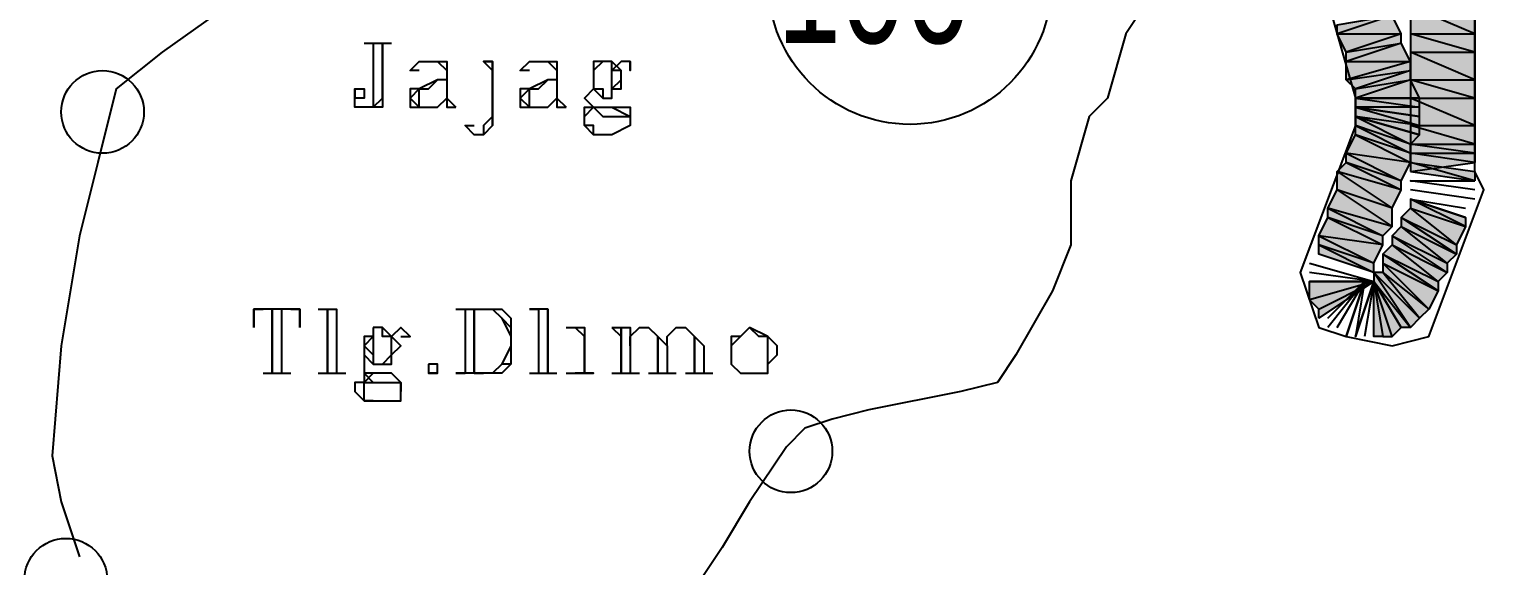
# Model space of a CAD drawing. Header units: millimetres. Extents: x 658 to 813, y 806 to 883.
# Drawn here: x 788.9175 to 789.3993, y 862.3264 to 862.5044 of the extents above; entities that cross this region are included whole.
import ezdxf

# ---------------------------------------------------------------- set-up
doc = ezdxf.new("R2010")
doc.units = ezdxf.units.MM
doc.header["$LTSCALE"] = 0.1
doc.linetypes.add('atContinuous2', pattern=[0])
for name, color, linetype in [('LINK NAS BARU', 7, 'Continuous'), ('PANTAI', 7, 'Continuous'), ('pantai1', 7, 'Continuous'), ('SYMBOL', 7, 'Continuous'), ('TEXT', 8, 'Continuous'), ('zat_Mask_solid', 7, 'Continuous')]:
    doc.layers.add(name, color=color, linetype=linetype)
doc.styles.add('Style2', font='arial.ttf', dxfattribs={"height": 0.2})

msp = doc.modelspace()

# ---------------------------------------------------------------- hatches: boundary and pattern name
at = {"layer": 'pantai1'}
h = msp.add_hatch(color=7, dxfattribs=at)
h.paths.add_polyline_path([(789.35066, 862.50578), (789.3689, 862.50882), (789.35066, 862.50274)], flags=17)
h.paths.add_polyline_path([(789.3689, 862.50882), (789.35066, 862.50274), (789.37194, 862.50274)])
h = msp.add_hatch(color=7, dxfattribs=at)
h.paths.add_polyline_path([(789.37498, 862.50274), (789.39626, 862.50274), (789.37498, 862.51186)], flags=16)
h.paths.add_polyline_path([(789.39626, 862.50274), (789.37498, 862.51186), (789.39626, 862.51186)])
h = msp.add_hatch(color=7, dxfattribs=at)
h.paths.add_polyline_path([(789.35066, 862.50274), (789.37194, 862.50274), (789.3537, 862.49666)])
h.paths.add_polyline_path([(789.37194, 862.50274), (789.3537, 862.49666), (789.37194, 862.4997)], flags=17)
h = msp.add_hatch(color=7, dxfattribs=at)
h.paths.add_polyline_path([(789.3537, 862.49666), (789.37194, 862.4997), (789.3537, 862.49362)], flags=17)
h.paths.add_polyline_path([(789.37194, 862.4997), (789.3537, 862.49362), (789.37498, 862.49362)])
h = msp.add_hatch(color=7, dxfattribs=at)
h.paths.add_polyline_path([(789.37498, 862.49666), (789.39626, 862.49666), (789.37498, 862.50274)], flags=16)
h.paths.add_polyline_path([(789.39626, 862.49666), (789.37498, 862.50274), (789.39626, 862.50274)])
h = msp.add_hatch(color=7, dxfattribs=at)
h.paths.add_polyline_path([(789.37498, 862.48754), (789.39626, 862.48754), (789.37498, 862.49666)], flags=16)
h.paths.add_polyline_path([(789.39626, 862.48754), (789.37498, 862.49666), (789.39626, 862.49666)])
h = msp.add_hatch(color=7, dxfattribs=at)
h.paths.add_polyline_path([(789.3537, 862.49362), (789.37498, 862.49362), (789.3537, 862.48754)], flags=16)
h.paths.add_polyline_path([(789.37498, 862.49362), (789.3537, 862.48754), (789.37498, 862.49058)])
h = msp.add_hatch(color=7, dxfattribs=at)
h.paths.add_polyline_path([(789.3537, 862.48754), (789.37498, 862.49058), (789.35674, 862.4845)])
h.paths.add_polyline_path([(789.37498, 862.49058), (789.35674, 862.4845), (789.37498, 862.48754)], flags=17)
h = msp.add_hatch(color=7, dxfattribs=at)
h.paths.add_polyline_path([(789.35674, 862.4845), (789.37498, 862.48754), (789.35674, 862.48146)], flags=17)
h.paths.add_polyline_path([(789.37498, 862.48754), (789.35674, 862.48146), (789.37802, 862.48146)])
h = msp.add_hatch(color=7, dxfattribs=at)
h.paths.add_polyline_path([(789.37498, 862.48146), (789.39626, 862.48146), (789.37498, 862.48754)], flags=16)
h.paths.add_polyline_path([(789.39626, 862.48146), (789.37498, 862.48754), (789.39626, 862.48754)])
h = msp.add_hatch(color=7, dxfattribs=at)
h.paths.add_polyline_path([(789.37802, 862.48146), (789.35674, 862.48146), (789.37802, 862.47842)], flags=17)
h.paths.add_polyline_path([(789.35674, 862.48146), (789.37802, 862.47842), (789.35674, 862.47842)], flags=17)
h = msp.add_hatch(color=7, dxfattribs=at)
h.paths.add_polyline_path([(789.37498, 862.47234), (789.39626, 862.47234), (789.37498, 862.48146)], flags=16)
h.paths.add_polyline_path([(789.39626, 862.47234), (789.37498, 862.48146), (789.39626, 862.48146)])
h = msp.add_hatch(color=7, dxfattribs=at)
h.paths.add_polyline_path([(789.37802, 862.47538), (789.35674, 862.47842), (789.37802, 862.47234)], flags=17)
h.paths.add_polyline_path([(789.35674, 862.47842), (789.37802, 862.47234), (789.35674, 862.47538)], flags=17)
h = msp.add_hatch(color=7, dxfattribs=at)
h.paths.add_polyline_path([(789.37802, 862.4693), (789.35674, 862.47538), (789.37498, 862.46626)])
h.paths.add_polyline_path([(789.35674, 862.47538), (789.37498, 862.46626), (789.35674, 862.47234)], flags=17)
h = msp.add_hatch(color=7, dxfattribs=at)
h.paths.add_polyline_path([(789.37498, 862.46626), (789.35674, 862.47234), (789.37498, 862.46322)], flags=17)
h.paths.add_polyline_path([(789.35674, 862.47234), (789.37498, 862.46322), (789.35674, 862.4693)], flags=17)
h = msp.add_hatch(color=7, dxfattribs=at)
h.paths.add_polyline_path([(789.37498, 862.46626), (789.39626, 862.46626), (789.37498, 862.47234)], flags=16)
h.paths.add_polyline_path([(789.39626, 862.46626), (789.37498, 862.47234), (789.39626, 862.47234)])
h = msp.add_hatch(color=7, dxfattribs=at)
h.paths.add_polyline_path([(789.37498, 862.46322), (789.35674, 862.4693), (789.37498, 862.46018)], flags=17)
h.paths.add_polyline_path([(789.35674, 862.4693), (789.37498, 862.46018), (789.3537, 862.46322)])
h = msp.add_hatch(color=7, dxfattribs=at)
h.paths.add_polyline_path([(789.37498, 862.46322), (789.39626, 862.46322), (789.37498, 862.46626)], flags=16)
h.paths.add_polyline_path([(789.39626, 862.46322), (789.37498, 862.46626), (789.39626, 862.46626)])
h = msp.add_hatch(color=7, dxfattribs=at)
h.paths.add_polyline_path([(789.37498, 862.46018), (789.3537, 862.46322), (789.37194, 862.4541)])
h.paths.add_polyline_path([(789.3537, 862.46322), (789.37194, 862.4541), (789.3537, 862.46018)], flags=17)
h = msp.add_hatch(color=7, dxfattribs=at)
h.paths.add_polyline_path([(789.37498, 862.45714), (789.39626, 862.46018), (789.37498, 862.46322)])
h.paths.add_polyline_path([(789.39626, 862.46018), (789.37498, 862.46322), (789.39626, 862.46322)], flags=17)
h = msp.add_hatch(color=7, dxfattribs=at)
h.paths.add_polyline_path([(789.37194, 862.4541), (789.3537, 862.46018), (789.37194, 862.45106)], flags=17)
h.paths.add_polyline_path([(789.3537, 862.46018), (789.37194, 862.45106), (789.35066, 862.45714)])
h = msp.add_hatch(color=7, dxfattribs=at)
h.paths.add_polyline_path([(789.37194, 862.45106), (789.35066, 862.45714), (789.3689, 862.44498)])
h.paths.add_polyline_path([(789.35066, 862.45714), (789.3689, 862.44498), (789.35066, 862.45106)], flags=17)
h = msp.add_hatch(color=7, dxfattribs=at)
h.paths.add_polyline_path([(789.37498, 862.45714), (789.39626, 862.4541), (789.37498, 862.46018)], flags=17)
h.paths.add_polyline_path([(789.39626, 862.4541), (789.37498, 862.46018), (789.39626, 862.45714)], flags=17)
h = msp.add_hatch(color=7, dxfattribs=at)
h.paths.add_polyline_path([(789.3689, 862.44498), (789.35066, 862.45106), (789.3689, 862.4389)], flags=17)
h.paths.add_polyline_path([(789.35066, 862.45106), (789.3689, 862.4389), (789.34762, 862.44498)])
h = msp.add_hatch(color=7, dxfattribs=at)
h.paths.add_polyline_path([(789.37498, 862.44498), (789.39322, 862.4389), (789.37498, 862.44802)], flags=17)
h.paths.add_polyline_path([(789.39322, 862.4389), (789.37498, 862.44802), (789.39322, 862.44194)], flags=17)
h = msp.add_hatch(color=7, dxfattribs=at)
h.paths.add_polyline_path([(789.36586, 862.43586), (789.34762, 862.44194), (789.36586, 862.43282)], flags=17)
h.paths.add_polyline_path([(789.34762, 862.44194), (789.36586, 862.43282), (789.34458, 862.43586)])
h = msp.add_hatch(color=7, dxfattribs=at)
h.paths.add_polyline_path([(789.3689, 862.4389), (789.34762, 862.44498), (789.36586, 862.43586)])
h.paths.add_polyline_path([(789.34762, 862.44498), (789.36586, 862.43586), (789.34762, 862.44194)], flags=17)
h = msp.add_hatch(color=7, dxfattribs=at)
h.paths.add_polyline_path([(789.37194, 862.4389), (789.39018, 862.42978), (789.37194, 862.44194)], flags=17)
h.paths.add_polyline_path([(789.39018, 862.42978), (789.37194, 862.44194), (789.39018, 862.43282)], flags=17)
h = msp.add_hatch(color=7, dxfattribs=at)
h.paths.add_polyline_path([(789.36586, 862.43282), (789.34458, 862.43586), (789.36282, 862.42674)])
h.paths.add_polyline_path([(789.34458, 862.43586), (789.36282, 862.42674), (789.34458, 862.43282)], flags=17)
h = msp.add_hatch(color=7, dxfattribs=at)
h.paths.add_polyline_path([(789.36282, 862.42674), (789.34458, 862.43282), (789.36282, 862.4237)], flags=17)
h.paths.add_polyline_path([(789.34458, 862.43282), (789.36282, 862.4237), (789.34458, 862.42978)], flags=17)
h = msp.add_hatch(color=7, dxfattribs=at)
h.paths.add_polyline_path([(789.3689, 862.43282), (789.38714, 862.4237), (789.3689, 862.43586)], flags=17)
h.paths.add_polyline_path([(789.38714, 862.4237), (789.3689, 862.43586), (789.38714, 862.42674)], flags=17)
h = msp.add_hatch(color=7, dxfattribs=at)
h.paths.add_polyline_path([(789.36586, 862.42674), (789.3841, 862.41762), (789.36586, 862.42978)], flags=17)
h.paths.add_polyline_path([(789.3841, 862.41762), (789.36586, 862.42978), (789.3841, 862.42066)], flags=17)
h = msp.add_hatch(color=7, dxfattribs=at)
h.paths.add_polyline_path([(789.36282, 862.42066), (789.37498, 862.40546), (789.36282, 862.4237)], flags=17)
h.paths.add_polyline_path([(789.37498, 862.40546), (789.36282, 862.4237), (789.37802, 862.4085)])
h.paths.add_polyline_path([(789.36282, 862.4237), (789.37802, 862.4085), (789.36586, 862.4237)], flags=17)
h = msp.add_hatch(color=7, dxfattribs=at)
h.paths.add_polyline_path([(789.36586, 862.4237), (789.38106, 862.41154), (789.36586, 862.42674)], flags=17)
h.paths.add_polyline_path([(789.38106, 862.41154), (789.36586, 862.42674), (789.3841, 862.41762)])
h = msp.add_hatch(color=7, dxfattribs=at)
h.paths.add_polyline_path([(789.34458, 862.41154), (789.36282, 862.42066), (789.34154, 862.41458)])
h.paths.add_polyline_path([(789.36282, 862.42066), (789.34154, 862.41458), (789.34154, 862.42066)], flags=17)
for points in [[(789.34458, 862.4085), (789.34458, 862.41154), (789.36282, 862.42066)], [(789.36282, 862.42066), (789.37498, 862.40546), (789.37194, 862.40546)]]:
    msp.add_hatch(color=7, dxfattribs=at).paths.add_polyline_path(points)
h = msp.add_hatch(color=7, dxfattribs=at)
h.paths.add_polyline_path([(789.37194, 862.40546), (789.3689, 862.40242), (789.36282, 862.42066)])
h.paths.add_polyline_path([(789.3689, 862.40242), (789.36282, 862.42066), (789.36586, 862.40242)], flags=17)
h.paths.add_polyline_path([(789.36282, 862.42066), (789.36586, 862.40242), (789.36282, 862.40242)], flags=16)
at = {"layer": 'zat_Mask_solid'}
for points in [[(789.37802, 862.47842), (789.35674, 862.47842), (789.37802, 862.47538)], [(789.37802, 862.47234), (789.35674, 862.47538), (789.37802, 862.4693)], [(789.37194, 862.44194), (789.39018, 862.43282), (789.37498, 862.44498)], [(789.39018, 862.43282), (789.37498, 862.44498), (789.39322, 862.4389)], [(789.3689, 862.43586), (789.38714, 862.42674), (789.37194, 862.4389)], [(789.38714, 862.42674), (789.37194, 862.4389), (789.39018, 862.42978)], [(789.36586, 862.42978), (789.3841, 862.42066), (789.3689, 862.43282)], [(789.3841, 862.42066), (789.3689, 862.43282), (789.38714, 862.4237)], [(789.37802, 862.4085), (789.36586, 862.4237), (789.38106, 862.41154)]]:
    msp.add_hatch(color=7, dxfattribs=at).paths.add_polyline_path(points)

# ---------------------------------------------------------------- linework, layer by layer
at = {"color": 7}
for points in [[(789.30506, 862.53314), (789.29594, 862.52706), (789.28682, 862.51186), (789.28074, 862.50274), (789.27466, 862.48146), (789.26858, 862.47538), (789.2625, 862.4541), (789.2625, 862.45106), (789.2625, 862.43282), (789.25642, 862.41762), (789.24426, 862.39634), (789.23818, 862.38722), (789.22602, 862.38418), (789.19562, 862.3781), (789.18346, 862.37506), (789.17434, 862.37202), (789.16826, 862.36594), (789.1561, 862.3477), (789.14698, 862.3325), (789.13482, 862.31425), (789.1257, 862.30513), (789.1257, 862.29297)], [(789.00409, 862.5149), (788.99801, 862.51186), (788.98281, 862.51186), (788.96153, 862.49666), (788.94633, 862.4845), (788.94025, 862.46018), (788.93417, 862.43586), (788.92809, 862.39938), (788.92505, 862.3629), (788.92809, 862.3477), (788.93417, 862.32945)]]:
    msp.add_lwpolyline(points, dxfattribs=at)
at = {"layer": 'LINK NAS BARU', "color": 7, "linetype": 'atContinuous2'}
msp.add_circle((789.20922, 862.51968), 0.0469, dxfattribs=at)
at = {"layer": 'PANTAI', "color": 7}
msp.add_lwpolyline([(789.34458, 862.52402), (789.35674, 862.48146), (789.35674, 862.47234), (789.3385, 862.4237), (789.34458, 862.40546), (789.3537, 862.40242), (789.3689, 862.39938), (789.38106, 862.40242), (789.3993, 862.45106), (789.39626, 862.45714), (789.39626, 862.53922)], dxfattribs=at)
at = {"layer": 'pantai1', "color": 7, "linetype": 'atContinuous2'}
for p, q in [((789.39626, 862.4541), (789.37498, 862.46018)), ((789.37498, 862.46018), (789.37498, 862.45714)), ((789.39626, 862.4541), (789.37498, 862.46018)), ((789.37498, 862.46018), (789.39626, 862.45714)), ((789.37498, 862.45714), (789.39626, 862.4541)), ((789.39626, 862.45714), (789.39626, 862.4541))]:
    msp.add_line(p, q, dxfattribs=at)
at = {"layer": 'pantai1', "color": 7}
for points in [[(789.35066, 862.50578), (789.3689, 862.50882), (789.35066, 862.50274), (789.35066, 862.50578)], [(789.3689, 862.50882), (789.35066, 862.50274), (789.37194, 862.50274), (789.3689, 862.50882)], [(789.37498, 862.50274), (789.39626, 862.50274), (789.37498, 862.51186), (789.37498, 862.50274)], [(789.39626, 862.50274), (789.37498, 862.51186), (789.39626, 862.51186), (789.39626, 862.50274)], [(789.35066, 862.50274), (789.37194, 862.50274), (789.3537, 862.49666), (789.35066, 862.50274)], [(789.37194, 862.50274), (789.3537, 862.49666), (789.37194, 862.4997), (789.37194, 862.50274)], [(789.3537, 862.49666), (789.37194, 862.4997), (789.3537, 862.49362), (789.3537, 862.49666)], [(789.37194, 862.4997), (789.3537, 862.49362), (789.37498, 862.49362), (789.37194, 862.4997)], [(789.37498, 862.49666), (789.39626, 862.49666), (789.37498, 862.50274), (789.37498, 862.49666)], [(789.39626, 862.49666), (789.37498, 862.50274), (789.39626, 862.50274), (789.39626, 862.49666)], [(789.37498, 862.48754), (789.39626, 862.48754), (789.37498, 862.49666), (789.37498, 862.48754)], [(789.39626, 862.48754), (789.37498, 862.49666), (789.39626, 862.49666), (789.39626, 862.48754)], [(789.3537, 862.49362), (789.37498, 862.49362), (789.3537, 862.48754), (789.3537, 862.49362)], [(789.37498, 862.49362), (789.3537, 862.48754), (789.37498, 862.49058), (789.37498, 862.49362)], [(789.3537, 862.48754), (789.37498, 862.49058), (789.35674, 862.4845), (789.3537, 862.48754)], [(789.37498, 862.49058), (789.35674, 862.4845), (789.37498, 862.48754), (789.37498, 862.49058)], [(789.35674, 862.4845), (789.37498, 862.48754), (789.35674, 862.48146), (789.35674, 862.4845)], [(789.37498, 862.48754), (789.35674, 862.48146), (789.37802, 862.48146), (789.37498, 862.48754)], [(789.37498, 862.48146), (789.39626, 862.48146), (789.37498, 862.48754), (789.37498, 862.48146)], [(789.39626, 862.48146), (789.37498, 862.48754), (789.39626, 862.48754), (789.39626, 862.48146)], [(789.37802, 862.48146), (789.35674, 862.48146), (789.37802, 862.47842), (789.37802, 862.48146)], [(789.35674, 862.48146), (789.37802, 862.47842), (789.35674, 862.47842), (789.35674, 862.48146)], [(789.37498, 862.47234), (789.39626, 862.47234), (789.37498, 862.48146), (789.37498, 862.47234)], [(789.39626, 862.47234), (789.37498, 862.48146), (789.39626, 862.48146), (789.39626, 862.47234)], [(789.37802, 862.47842), (789.35674, 862.47842), (789.37802, 862.47538), (789.37802, 862.47842)], [(789.37802, 862.47538), (789.35674, 862.47842), (789.37802, 862.47234), (789.37802, 862.47538)], [(789.35674, 862.47842), (789.37802, 862.47234), (789.35674, 862.47538), (789.35674, 862.47842)], [(789.37802, 862.47234), (789.35674, 862.47538), (789.37802, 862.4693), (789.37802, 862.47234)], [(789.37802, 862.4693), (789.35674, 862.47538), (789.37498, 862.46626), (789.37802, 862.4693)], [(789.35674, 862.47538), (789.37498, 862.46626), (789.35674, 862.47234), (789.35674, 862.47538)], [(789.37498, 862.46626), (789.35674, 862.47234), (789.37498, 862.46322), (789.37498, 862.46626)], [(789.35674, 862.47234), (789.37498, 862.46322), (789.35674, 862.4693), (789.35674, 862.47234)], [(789.37498, 862.46626), (789.39626, 862.46626), (789.37498, 862.47234), (789.37498, 862.46626)], [(789.39626, 862.46626), (789.37498, 862.47234), (789.39626, 862.47234), (789.39626, 862.46626)], [(789.35674, 862.4693), (789.37498, 862.46018), (789.3537, 862.46322), (789.35674, 862.4693)], [(789.37498, 862.46322), (789.35674, 862.4693), (789.37498, 862.46018), (789.37498, 862.46322)], [(789.37498, 862.46322), (789.39626, 862.46322), (789.37498, 862.46626), (789.37498, 862.46322)], [(789.39626, 862.46322), (789.37498, 862.46626), (789.39626, 862.46626), (789.39626, 862.46322)], [(789.37498, 862.46018), (789.3537, 862.46322), (789.37194, 862.4541), (789.37498, 862.46018)], [(789.3537, 862.46322), (789.37194, 862.4541), (789.3537, 862.46018), (789.3537, 862.46322)], [(789.37498, 862.45714), (789.39626, 862.46018), (789.37498, 862.46322), (789.37498, 862.45714)], [(789.39626, 862.46018), (789.37498, 862.46322), (789.39626, 862.46322), (789.39626, 862.46018)], [(789.3537, 862.46018), (789.37194, 862.45106), (789.35066, 862.45714), (789.3537, 862.46018)], [(789.37194, 862.45106), (789.35066, 862.45714), (789.3689, 862.44498), (789.37194, 862.45106)], [(789.35066, 862.45714), (789.3689, 862.44498), (789.35066, 862.45106), (789.35066, 862.45714)], [(789.37194, 862.4541), (789.3537, 862.46018), (789.37194, 862.45106), (789.37194, 862.4541)], [(789.35066, 862.45106), (789.3689, 862.4389), (789.34762, 862.44498), (789.35066, 862.45106)], [(789.3689, 862.44498), (789.35066, 862.45106), (789.3689, 862.4389), (789.3689, 862.44498)], [(789.39626, 862.45106), (789.37498, 862.4541), (789.39626, 862.4541)], [(789.39626, 862.44802), (789.37498, 862.45106)], [(789.37498, 862.44498), (789.39322, 862.4389), (789.37498, 862.44802), (789.37498, 862.44498)], [(789.39322, 862.4389), (789.37498, 862.44802), (789.39322, 862.44194), (789.39322, 862.4389)], [(789.39322, 862.44194), (789.37498, 862.44802), (789.39322, 862.44498)], [(789.34762, 862.44194), (789.36586, 862.43282), (789.34458, 862.43586), (789.34762, 862.44194)], [(789.3689, 862.4389), (789.34762, 862.44498), (789.36586, 862.43586), (789.3689, 862.4389)], [(789.34762, 862.44498), (789.36586, 862.43586), (789.34762, 862.44194), (789.34762, 862.44498)], [(789.36586, 862.43586), (789.34762, 862.44194), (789.36586, 862.43282), (789.36586, 862.43586)], [(789.37194, 862.44194), (789.39018, 862.43282), (789.37498, 862.44498), (789.37194, 862.44194)], [(789.37194, 862.4389), (789.39018, 862.42978), (789.37194, 862.44194), (789.37194, 862.4389)], [(789.39018, 862.42978), (789.37194, 862.44194), (789.39018, 862.43282), (789.39018, 862.42978)], [(789.39018, 862.43282), (789.37498, 862.44498), (789.39322, 862.4389), (789.39018, 862.43282)], [(789.3689, 862.43586), (789.38714, 862.42674), (789.37194, 862.4389), (789.3689, 862.43586)], [(789.38714, 862.42674), (789.37194, 862.4389), (789.39018, 862.42978), (789.38714, 862.42674)], [(789.36586, 862.43282), (789.34458, 862.43586), (789.36282, 862.42674), (789.36586, 862.43282)], [(789.34458, 862.43586), (789.36282, 862.42674), (789.34458, 862.43282), (789.34458, 862.43586)], [(789.36282, 862.42674), (789.34458, 862.43282), (789.36282, 862.4237), (789.36282, 862.42674)], [(789.34458, 862.43282), (789.36282, 862.4237), (789.34458, 862.42978), (789.34458, 862.43282)], [(789.36586, 862.42978), (789.3841, 862.42066), (789.3689, 862.43282), (789.36586, 862.42978)], [(789.3689, 862.43282), (789.38714, 862.4237), (789.3689, 862.43586), (789.3689, 862.43282)], [(789.38714, 862.4237), (789.3689, 862.43586), (789.38714, 862.42674), (789.38714, 862.4237)], [(789.3841, 862.42066), (789.3689, 862.43282), (789.38714, 862.4237), (789.3841, 862.42066)], [(789.36282, 862.4237), (789.34458, 862.42978)], [(789.36586, 862.42674), (789.3841, 862.41762), (789.36586, 862.42978), (789.36586, 862.42674)], [(789.3841, 862.41762), (789.36586, 862.42978), (789.3841, 862.42066), (789.3841, 862.41762)], [(789.34154, 862.42674), (789.36282, 862.42066), (789.34154, 862.4237)], [(789.36282, 862.42066), (789.37498, 862.40546), (789.36282, 862.4237), (789.36282, 862.42066)], [(789.37498, 862.40546), (789.36282, 862.4237), (789.37802, 862.4085), (789.37498, 862.40546)], [(789.36282, 862.4237), (789.37802, 862.4085), (789.36586, 862.4237), (789.36282, 862.4237)], [(789.36586, 862.4237), (789.38106, 862.41154), (789.36586, 862.42674), (789.36586, 862.4237)], [(789.38106, 862.41154), (789.36586, 862.42674), (789.3841, 862.41762), (789.38106, 862.41154)], [(789.37802, 862.4085), (789.36586, 862.4237), (789.38106, 862.41154), (789.37802, 862.4085)], [(789.36282, 862.42066), (789.34154, 862.42066)], [(789.34458, 862.41154), (789.36282, 862.42066), (789.34154, 862.41458), (789.34458, 862.41154)], [(789.36282, 862.42066), (789.34154, 862.41458), (789.34154, 862.42066), (789.36282, 862.42066)], [(789.34458, 862.4085), (789.34458, 862.41154), (789.36282, 862.42066), (789.34458, 862.4085)], [(789.34458, 862.4085), (789.36282, 862.42066)], [(789.34762, 862.4085), (789.35978, 862.42066), (789.34762, 862.40546)], [(789.35066, 862.40546), (789.35978, 862.42066), (789.3537, 862.40242), (789.35978, 862.42066), (789.35674, 862.40242), (789.36282, 862.42066), (789.35674, 862.40242)], [(789.36282, 862.42066), (789.35978, 862.40242)], [(789.37194, 862.40546), (789.3689, 862.40242), (789.36282, 862.42066), (789.37194, 862.40546)], [(789.3689, 862.40242), (789.36282, 862.42066), (789.36586, 862.40242), (789.3689, 862.40242)], [(789.36282, 862.42066), (789.36586, 862.40242), (789.36282, 862.40242), (789.36282, 862.42066)], [(789.36282, 862.42066), (789.37498, 862.40546), (789.37194, 862.40546), (789.36282, 862.42066)]]:
    msp.add_lwpolyline(points, dxfattribs=at)
at = {"layer": 'SYMBOL', "color": 7, "linetype": 'atContinuous2'}
for centre in [(788.94178, 862.47688), (789.16978, 862.3644), (788.92962, 862.32184)]:
    msp.add_circle(centre, 0.0137, dxfattribs=at)
at = {"layer": 'TEXT', "color": 7}
for points in [[(789.03146, 862.4997), (789.03146, 862.48146), (789.03146, 862.47842), (789.0345, 862.48146), (789.0345, 862.4997), (789.0345, 862.48146), (789.0345, 862.47842), (789.03146, 862.47842), (789.02842, 862.47842), (789.02538, 862.47842), (789.02538, 862.48146), (789.02538, 862.4845), (789.02842, 862.4845), (789.02842, 862.48146), (789.02538, 862.48146), (789.02538, 862.4845), (789.02538, 862.48146)], [(789.02842, 862.4997), (789.03754, 862.4997)], [(789.0345, 862.4997), (789.03754, 862.4997)], [(789.04666, 862.49058), (789.04362, 862.49058), (789.04666, 862.49362), (789.05274, 862.49362), (789.05578, 862.49362), (789.05578, 862.49058), (789.05578, 862.48146), (789.05882, 862.47842)], [(789.05274, 862.49362), (789.05578, 862.49058), (789.05578, 862.48146), (789.05578, 862.47842), (789.05882, 862.47842)], [(789.05578, 862.49058), (789.05578, 862.48146), (789.05578, 862.47842)], [(789.06794, 862.49362), (789.07098, 862.49362), (789.07098, 862.47538), (789.07098, 862.47234), (789.06794, 862.4693), (789.0649, 862.4693), (789.06186, 862.47234), (789.0649, 862.47234)], [(789.07098, 862.47234), (789.07098, 862.47538), (789.07098, 862.49362), (789.07098, 862.47538), (789.06794, 862.47234), (789.06794, 862.4693)], [(789.07098, 862.49362), (789.06794, 862.49362), (789.07098, 862.49058)], [(789.08314, 862.49058), (789.0801, 862.49058), (789.08314, 862.49362), (789.08922, 862.49362), (789.09226, 862.49362), (789.09226, 862.49058), (789.09226, 862.48146), (789.0953, 862.47842)], [(789.08922, 862.49362), (789.09226, 862.49058), (789.09226, 862.48146), (789.09226, 862.47842), (789.0953, 862.47842)], [(789.09226, 862.49058), (789.09226, 862.48146), (789.09226, 862.47842)], [(789.10746, 862.49362), (789.10442, 862.49362), (789.10442, 862.49058), (789.10442, 862.48754), (789.10442, 862.4845), (789.10746, 862.48146), (789.1105, 862.48146), (789.1105, 862.4845), (789.11354, 862.4845), (789.11354, 862.48754), (789.11354, 862.49058), (789.1105, 862.49362), (789.10746, 862.49362)], [(789.10746, 862.49362), (789.10442, 862.49058), (789.10442, 862.4845), (789.10746, 862.4845), (789.10746, 862.48146)], [(789.10442, 862.49058), (789.10442, 862.48754), (789.10442, 862.4845)], [(789.11658, 862.49362), (789.11658, 862.49058), (789.11658, 862.49362), (789.11354, 862.49362), (789.1105, 862.49058)], [(789.1105, 862.48146), (789.1105, 862.4845), (789.1105, 862.49058), (789.1105, 862.49362)], [(789.1105, 862.4845), (789.11354, 862.48754), (789.11354, 862.49058), (789.1105, 862.49058)], [(789.05578, 862.48754), (789.05274, 862.48754), (789.04666, 862.4845), (789.04362, 862.4845), (789.04362, 862.48146), (789.04362, 862.47842), (789.04666, 862.47842), (789.0497, 862.47842), (789.05274, 862.47842), (789.05578, 862.48146)], [(789.04666, 862.4845), (789.04362, 862.48146), (789.04666, 862.47842), (789.04666, 862.48146), (789.04666, 862.4845), (789.0497, 862.4845), (789.05274, 862.48754)], [(789.09226, 862.48754), (789.08922, 862.48754), (789.08314, 862.4845), (789.0801, 862.4845), (789.0801, 862.48146), (789.0801, 862.47842), (789.08314, 862.47842), (789.08618, 862.47842), (789.08922, 862.47842), (789.09226, 862.48146)], [(789.08314, 862.4845), (789.0801, 862.48146), (789.08314, 862.47842), (789.08314, 862.48146), (789.08314, 862.4845), (789.08618, 862.4845), (789.08922, 862.48754)], [(789.10442, 862.4845), (789.10138, 862.48146), (789.10442, 862.47842), (789.10746, 862.47538), (789.1105, 862.47538), (789.11658, 862.47538), (789.11658, 862.47234)], [(789.10138, 862.48146), (789.10442, 862.47842), (789.10746, 862.47842), (789.1105, 862.47842), (789.11658, 862.47842), (789.11658, 862.47538), (789.11658, 862.47234), (789.1105, 862.4693), (789.10442, 862.4693), (789.10138, 862.47234), (789.10138, 862.47538), (789.10138, 862.47842), (789.10442, 862.47842), (789.10746, 862.47842), (789.1105, 862.47842), (789.11658, 862.47538)], [(789.10442, 862.4693), (789.10442, 862.47234), (789.10138, 862.47234), (789.10138, 862.47538), (789.10442, 862.47842)], [(788.99193, 862.41154), (788.99193, 862.40546)], [(789.00713, 862.40546), (789.00713, 862.41154), (788.99193, 862.41154)], [(788.99193, 862.40546), (788.99193, 862.41154), (788.99193, 862.4085)], [(788.99497, 862.41154), (788.99193, 862.41154), (788.99497, 862.41154)], [(788.99801, 862.41154), (788.99801, 862.39026), (788.99801, 862.41154)], [(789.00105, 862.41154), (789.00105, 862.39026)], [(789.00409, 862.41154), (789.00713, 862.41154), (789.00409, 862.41154)], [(789.00713, 862.4085), (789.00713, 862.41154), (789.00713, 862.40546)], [(789.01321, 862.41154), (789.0193, 862.41154), (789.0193, 862.39026)], [(789.01321, 862.41154), (789.01626, 862.41154)], [(789.01626, 862.41154), (789.01626, 862.39026), (789.01626, 862.41154)], [(789.05882, 862.41154), (789.07098, 862.41154), (789.07402, 862.41154), (789.07706, 862.4085), (789.07706, 862.40546), (789.07706, 862.40242), (789.07706, 862.39938), (789.07706, 862.3933), (789.07402, 862.39026), (789.07098, 862.39026), (789.05882, 862.39026)], [(789.05882, 862.41154), (789.06186, 862.41154)], [(789.06186, 862.41154), (789.06186, 862.39026)], [(789.0649, 862.41154), (789.0649, 862.39026), (789.0649, 862.41154)], [(789.0649, 862.41154), (789.06794, 862.41154)], [(789.07098, 862.41154), (789.07402, 862.4085), (789.07706, 862.40242), (789.07706, 862.39938), (789.07402, 862.3933), (789.07098, 862.39026)], [(789.07402, 862.4085), (789.07706, 862.40546), (789.07706, 862.40242), (789.07706, 862.39938), (789.07706, 862.3933), (789.07402, 862.3933)], [(789.08922, 862.41154), (789.08922, 862.39026), (789.08922, 862.41154), (789.08314, 862.41154)], [(789.08314, 862.41154), (789.08618, 862.41154)], [(789.08618, 862.41154), (789.08618, 862.39026)], [(789.03146, 862.40546), (789.03146, 862.40242), (789.02842, 862.40242), (789.02842, 862.39938), (789.02842, 862.39634), (789.03146, 862.3933), (789.0345, 862.3933), (789.03754, 862.3933), (789.03754, 862.39634), (789.04058, 862.39938), (789.03754, 862.40242), (789.0345, 862.40546), (789.03146, 862.40546)], [(789.03146, 862.40546), (789.03146, 862.40242), (789.03146, 862.39634), (789.03146, 862.3933)], [(789.0345, 862.3933), (789.03754, 862.39634), (789.03754, 862.40242), (789.0345, 862.40242), (789.0345, 862.40546)], [(789.04058, 862.40242), (789.04362, 862.40242), (789.04058, 862.40546), (789.03754, 862.40242)], [(789.0953, 862.40546), (789.10138, 862.40546), (789.10138, 862.39026)], [(789.09834, 862.40546), (789.10138, 862.40242), (789.09834, 862.40546)], [(789.10138, 862.40546), (789.10138, 862.39026), (789.10138, 862.40242)], [(789.1105, 862.40546), (789.11658, 862.40546), (789.11658, 862.39026)], [(789.1105, 862.40546), (789.11354, 862.40242), (789.11354, 862.40546)], [(789.11354, 862.40546), (789.11354, 862.39026), (789.11354, 862.40242)], [(789.11658, 862.39938), (789.11658, 862.40242), (789.11962, 862.40546), (789.12266, 862.40546), (789.1257, 862.40242), (789.12874, 862.39938), (789.12874, 862.39026)], [(789.1257, 862.40242), (789.1257, 862.39938), (789.1257, 862.39026), (789.1257, 862.39938), (789.1257, 862.40242), (789.12266, 862.40546)], [(789.12874, 862.39938), (789.12874, 862.40242), (789.13178, 862.40546), (789.13482, 862.40546), (789.13786, 862.40242), (789.1409, 862.39938), (789.1409, 862.39026)], [(789.13786, 862.40242), (789.13786, 862.39938), (789.13786, 862.39026), (789.13786, 862.39938), (789.13786, 862.40242), (789.13482, 862.40546)], [(789.1561, 862.40546), (789.15306, 862.40242), (789.15002, 862.40242), (789.15002, 862.39938), (789.15002, 862.39634), (789.15002, 862.3933), (789.15306, 862.39026), (789.1561, 862.39026), (789.16218, 862.39026), (789.16218, 862.3933), (789.16522, 862.39634), (789.16522, 862.39938), (789.16218, 862.40242), (789.1561, 862.40546)], [(789.1561, 862.40546), (789.15306, 862.40242), (789.15002, 862.39938), (789.15002, 862.3933), (789.15306, 862.39026), (789.1561, 862.39026), (789.15914, 862.39026), (789.16218, 862.39026), (789.16218, 862.3933), (789.16218, 862.39938), (789.16218, 862.40242), (789.15914, 862.40242), (789.1561, 862.40546)], [(789.03146, 862.40242), (789.02842, 862.39938), (789.03146, 862.39634)], [(789.03754, 862.39634), (789.03754, 862.39938), (789.03754, 862.40242)], [(789.15002, 862.40242), (789.15002, 862.39938), (789.15002, 862.3933)], [(789.16218, 862.3933), (789.16218, 862.39938), (789.16218, 862.40242)], [(789.02842, 862.39634), (789.02842, 862.3933), (789.02842, 862.39026), (789.02842, 862.38722), (789.03146, 862.38722), (789.03754, 862.38722), (789.04058, 862.38722), (789.04058, 862.38418)], [(789.0497, 862.3933), (789.0497, 862.39026), (789.05274, 862.39026), (789.05274, 862.3933), (789.0497, 862.3933)], [(788.99497, 862.39026), (789.00409, 862.39026)], [(788.99497, 862.39026), (788.99801, 862.39026)], [(789.00105, 862.39026), (789.00409, 862.39026)], [(789.01321, 862.39026), (789.02234, 862.39026)], [(789.01321, 862.39026), (789.01626, 862.39026)], [(789.03146, 862.38114), (789.02842, 862.38114), (789.02842, 862.38418), (789.02842, 862.38722), (789.03146, 862.39026), (789.02842, 862.38722), (789.02538, 862.38722), (789.02538, 862.38418), (789.02842, 862.38114), (789.03146, 862.38114), (789.03754, 862.38114), (789.04058, 862.38114), (789.04058, 862.38418), (789.04058, 862.38722), (789.03754, 862.39026), (789.03146, 862.39026), (789.02842, 862.39026), (789.03146, 862.38722), (789.03754, 862.38722), (789.04058, 862.38722)], [(789.0497, 862.39026), (789.05274, 862.39026), (789.0497, 862.39026)], [(789.05882, 862.39026), (789.06186, 862.39026)], [(789.0649, 862.39026), (789.06794, 862.39026)], [(789.08314, 862.39026), (789.09226, 862.39026)], [(789.08314, 862.39026), (789.08618, 862.39026)], [(789.08922, 862.39026), (789.09226, 862.39026)], [(789.0953, 862.39026), (789.10442, 862.39026)], [(789.10138, 862.39026), (789.09834, 862.39026), (789.10138, 862.39026), (789.10442, 862.39026), (789.10138, 862.39026)], [(789.1105, 862.39026), (789.11962, 862.39026)], [(789.1105, 862.39026), (789.11354, 862.39026)], [(789.12266, 862.39026), (789.13178, 862.39026)], [(789.12266, 862.39026), (789.1257, 862.39026)], [(789.13482, 862.39026), (789.14394, 862.39026)], [(789.13482, 862.39026), (789.13786, 862.39026)]]:
    msp.add_lwpolyline(points, dxfattribs=at)

# ---------------------------------------------------------------- texts
at = {"layer": 'LINK NAS BARU', "color": 7, "style": 'Style2', "width": 0.7}
msp.add_text('106', height=0.038913, rotation=0.0006, dxfattribs=at).set_placement((789.16522, 862.4997))

doc.saveas('drawing.dxf')
